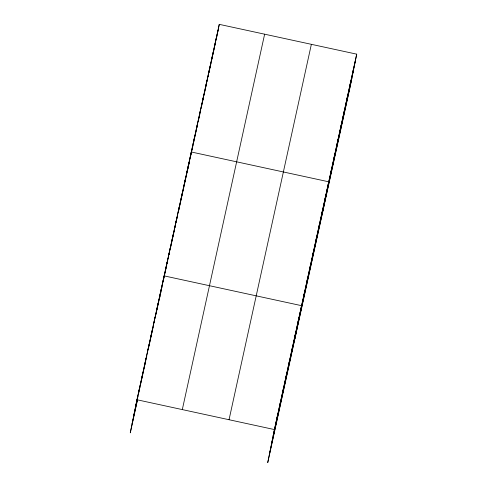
<?xml version="1.0" encoding="UTF-8"?>
<svg xmlns="http://www.w3.org/2000/svg" width="487" height="487" viewBox="0 0 487 487"><rect width="100%" height="100%" fill="white"/><g stroke="black" fill="none" stroke-linecap="round" stroke-linejoin="round"><path stroke-width="0.73" d="M356.721 54.16L274.4 429.564L267.728 462.65L350.05 87.246L356.721 54.16L219.272 24.35L136.95 399.754L130.279 432.84L137.584 399.517M138.728 392.145L139.964 385.99M141.741 378.381L142.983 372.226M144.761 364.617L146.003 358.456M147.92 350.165L149.022 344.693M150.8 337.083L152.041 330.929M155.061 317.165L153.819 323.319L177.968 213.203M156.838 309.555L158.08 303.401M159.858 295.792L161.094 289.637M159.76 297.454L160.028 296.145M160.686 292.876L160.947 291.567M161.234 290.173L164.113 275.873L301.569 305.678L294.897 338.769M165.89 268.264L167.132 262.103M168.91 254.5L170.152 248.34M171.929 240.73L173.171 234.576M174.949 226.966L176.191 220.812M178.102 212.521L179.21 207.048M180.981 199.439L182.223 193.284M184.001 185.675L185.243 179.514M187.02 171.911L188.262 165.75M187.458 170.955L187.72 169.646M187.982 168.338L188.25 167.029L185.547 179.344M188.396 166.292L189.145 162.585M189.291 161.848L191.281 151.987L328.731 181.797L322.059 214.883M193.15 143.963L194.392 137.803M196.261 129.779L197.503 123.625M200.614 109.441L199.506 114.914L202.324 102.124M203.718 95.257L202.482 101.418L218.03 30.504M205.587 87.234L206.829 81.079M208.698 73.05L209.94 66.896M211.808 58.872L213.05 52.712M214.919 44.688L216.161 38.534M216.24 39.392L216.983 35.691M217.135 34.948L219.272 24.35M276.178 421.955L277.42 415.801M279.197 408.191L280.439 402.031M282.216 394.427L283.458 388.267M285.236 380.657L286.478 374.503M288.249 366.894L289.491 360.739M291.269 353.13L292.51 346.975M294.288 339.366L295.53 333.211M297.307 325.602L298.549 319.442M303.346 298.068L304.588 291.914M306.366 284.305L307.601 278.15M309.379 270.541L310.621 264.386M312.398 256.777L313.64 250.622M315.418 243.013L316.66 236.859M318.437 229.249L319.679 223.089M321.457 215.485L322.698 209.325M324.476 201.715L325.718 195.561M330.6 173.774L331.842 167.613M333.711 159.59L334.953 153.435M336.821 145.406L338.063 139.252M339.932 131.228L341.174 125.068M343.043 117.044L344.285 110.89M346.154 102.86L347.395 96.706M349.264 88.677L350.506 82.522M352.375 74.499L353.611 68.338M135.709 405.908L147.78 350.853M147.938 350.129L153.661 324.044M178.126 212.478L199.372 115.596M133.913 414.796L138.046 395.961M138.363 394.513L138.996 391.615M139.319 390.166L139.952 387.268M140.749 383.646L142.971 373.505M143.129 372.78L145.832 360.465M146.149 359.016L146.782 356.113M148.529 348.144L148.852 346.695M149.01 345.971L153.137 327.136M155.84 314.821L158.062 304.679M158.22 303.955L159.967 295.986M160.29 294.538L160.923 291.64M161.24 290.191L161.873 287.293M163.145 281.498L163.942 277.876M164.101 277.152L166.804 264.831M167.12 263.382L167.753 260.484M168.07 259.035L168.709 256.138M169.026 254.689L169.659 251.791M170.456 248.169L173.153 235.854M173.317 235.13L174.583 229.334M174.9 227.886L175.539 224.988M176.172 222.09L176.489 220.641M176.811 219.193L177.445 216.295M178.242 212.673L179.033 209.051M179.192 208.326L182.211 194.563M182.686 192.389L183.325 189.492M183.642 188.043L184.275 185.145M184.591 183.696L185.23 180.793M188.402 166.323L189.65 160.649M190.423 157.106L191.202 153.557M191.361 152.851L193.071 145.047M193.382 143.628L194.003 140.792M194.465 138.667L196.486 129.451M196.803 128.032L197.424 125.196M198.197 121.647L199.907 113.848M200.224 112.43L200.687 110.305M201.155 108.175L203.329 98.246M203.956 95.409L204.266 93.991M204.577 92.579L205.197 89.742M205.508 88.324L206.75 82.65M207.06 81.232L207.687 78.395M207.998 76.976L208.619 74.14M208.929 72.721L211.108 62.793M211.419 61.374L212.04 58.537M212.819 54.994L213.129 53.576M213.282 52.864L214.53 47.196M214.84 45.778L215.461 42.941M132.068 423.952L137.626 398.597M182.308 409.591L264.63 34.187M229.042 419.727L311.363 44.323M273.158 435.719L355.48 60.315M271.369 444.607L353.69 69.203M269.524 453.762L351.845 78.358M136.95 399.754L274.4 429.564"/></g></svg>
